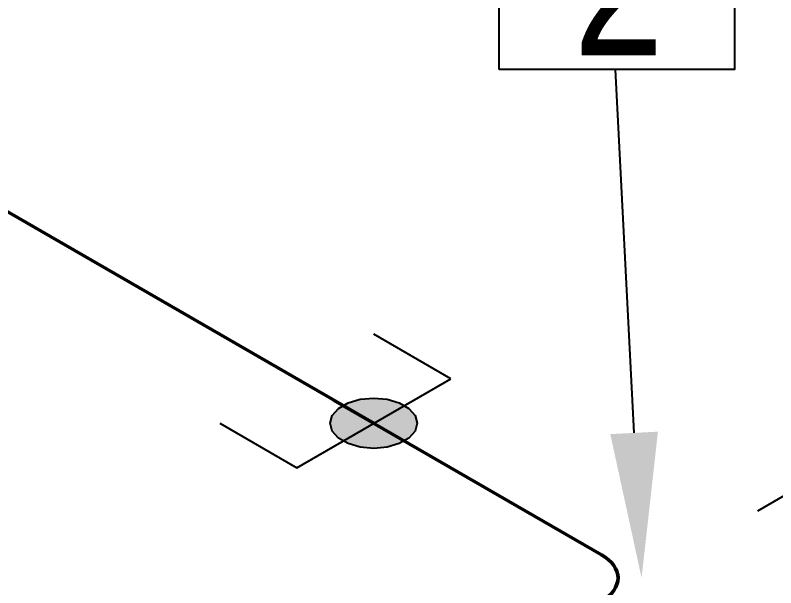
# Model space of a CAD drawing. Header units: millimetres. Extents: x 0 to 594, y 0 to 420.
# Drawn here: x 140.66 to 153.76, y 340.08 to 349.93 of the extents above; entities that cross this region are included whole.
import ezdxf
from ezdxf import colors
from ezdxf.entities.mleader import LeaderData, LeaderLine
from ezdxf.enums import TextEntityAlignment as Align
from ezdxf.math import Vec2, Vec3

# ---------------------------------------------------------------- set-up
doc = ezdxf.new("R2010")
doc.units = ezdxf.units.MM
doc.header["$LTSCALE"] = 0.25
for name, color, linetype in [('용접', 1, 'Continuous'), ('주석', 7, 'Continuous'), ('치수', 1, 'Continuous')]:
    doc.layers.add(name, color=color, linetype=linetype)
doc.layers.add('파이프 작은 보어', color=30, linetype='Continuous', lineweight=50)
doc.styles.add('AdskIsoAnnotation', font='arial.ttf', dxfattribs={"width": 0.8, "height": 1})
doc.styles.add('AdskIsoMetric', font='arial.ttf', dxfattribs={"width": 0.8, "height": 2.5})
doc.styles.add('AdskIsoMetric-30', font='arial.ttf', dxfattribs={"width": 0.8, "height": 2.5})
doc.styles.add('AdskIsoMetric30', font='arial.ttf', dxfattribs={"width": 0.8, "oblique": 30, "height": 2.5})
doc.styles.get("Standard").update_dxf_attribs({"font": 'arial.ttf'})
doc.dimstyles.new('AdskIsoMetric', dxfattribs={"dimtxt": 2.5, "dimasz": 2.5, "dimexe": 1, "dimexo": 2, "dimgap": 0.8, "dimtad": 1, "dimdec": 0, "dimrnd": 1, "dimzin": 0, "dimdsep": 46, "dimtxsty": 'AdskIsoMetric', "dimcen": 0, "dimclrt": 7, "dimadec": 0, "dimazin": 0, "dimtfac": 1, "dimtdec": 0, "dimtmove": 1, "dimatfit": 3, "dimfxl": 0, "dimfrac": 2, "dimtolj": 1, "dimtzin": 0, "dimarcsym": 0})

# ---------------------------------------------------------------- blocks, each defined once
blk = doc.blocks.new('*D72')
at = {"layer": 'Defpoints', "color": 0}
for p in [(143.521, 359.824), (130.531, 352.324), (151.45, 340.246)]:
    blk.add_point(p, dxfattribs=at)
at = {"layer": '치수', "color": 0, "lineweight": -2}
for p, q in [((132.531, 353.478), (144.521, 360.401)), ((162.275, 348.996), (145.687, 358.574)), ((153.45, 341.401), (165.44, 348.323))]:
    blk.add_line(p, q, dxfattribs=at)
at = {"layer": '치수', "color": 0}
for points in [[(145.895, 358.934), (145.478, 358.213), (143.521, 359.824)], [(162.484, 349.357), (162.067, 348.635), (164.44, 347.746)]]:
    blk.add_solid(points, dxfattribs=at)
at = {"layer": '치수', "color": 7, "insert": (156.226, 355.081), "char_height": 2.5, "attachment_point": 5, "rotation": 330, "style": 'AdskIsoMetric30'}
blk.add_mtext('\\A1;424', dxfattribs=at)
blk = doc.blocks.new('*D73')
at = {"layer": 'Defpoints', "color": 0}
for p in [(151.45, 340.246), (164.44, 332.746), (109.612, 316.091)]:
    blk.add_point(p, dxfattribs=at)
at = {"layer": '치수', "color": 0, "lineweight": -2}
for p, q in [((153.45, 339.091), (165.44, 332.169)), ((124.768, 309.841), (162.275, 331.496))]:
    blk.add_line(p, q, dxfattribs=at)
at = {"layer": '치수', "color": 0}
for points in [[(162.067, 331.857), (162.484, 331.135), (164.44, 332.746)], [(124.559, 310.202), (124.976, 309.48), (122.602, 308.591)]]:
    blk.add_solid(points, dxfattribs=at)
at = {"layer": '치수', "color": 7, "insert": (141.255, 321.977), "char_height": 2.5, "attachment_point": 5, "rotation": 30, "style": 'AdskIsoMetric-30'}
blk.add_mtext('\\A1;1034', dxfattribs=at)
blk = doc.blocks.new('엘보우-18-Iso2DSkew90')
at = {"color": 0, "linetype": 'ByBlock', "lineweight": -2, "extrusion": (0, 0.816497, 0.57735)}
for p, q in [((-0.691, 0.399), (-5.303, 3.062)), ((-5.303, -3.062), (-0.691, -0.399))]:
    blk.add_line(p, q, dxfattribs=at)
at = {"linetype": 'ByBlock'}
blk.add_ellipse((-1.382, 0), major_axis=(-0.977, 0), ratio=0.57735, start_param=2.356194, end_param=3.926991, dxfattribs=at)
blk = doc.blocks.new('SocketWeld-2-IsoLeft')
blk.add_hatch(color=256).paths.add_polyline_path([(0.04045, 0.01697), (0.0406, 0.0168), (0.04074, 0.01664), (0.04089, 0.01648), (0.04103, 0.01631), (0.04118, 0.01615), (0.04132, 0.01598), (0.04147, 0.01582), (0.04161, 0.01565), (0.04176, 0.01549), (0.0419, 0.01533), (0.04205, 0.01516), (0.04219, 0.015), (0.04234, 0.01483), (0.04248, 0.01467), (0.04262, 0.0145), (0.04277, 0.01434), (0.04291, 0.01418), (0.04306, 0.01401), (0.0432, 0.01385), (0.04335, 0.01368), (0.04349, 0.01352), (0.04364, 0.01335), (0.04378, 0.01319), (0.04393, 0.01303), (0.04407, 0.01286), (0.04422, 0.0127), (0.04436, 0.01253), (0.04451, 0.01237), (0.04465, 0.01221), (0.0448, 0.01204), (0.04494, 0.01188), (0.04509, 0.01171), (0.04523, 0.01155), (0.04538, 0.01138), (0.04552, 0.01122), (0.04567, 0.01106), (0.04581, 0.01089), (0.04596, 0.01073), (0.0461, 0.01056), (0.04625, 0.0104), (0.04639, 0.01023), (0.04654, 0.01007), (0.04668, 0.00991), (0.04683, 0.00974), (0.04697, 0.00958), (0.04712, 0.00941), (0.04726, 0.00925), (0.04741, 0.00908), (0.04755, 0.00892), (0.04755, 0.00892), (0.0476, 0.00874), (0.04765, 0.00856), (0.0477, 0.00837), (0.04775, 0.00819), (0.0478, 0.00801), (0.04785, 0.00783), (0.0479, 0.00765), (0.04795, 0.00746), (0.048, 0.00728), (0.04805, 0.0071), (0.0481, 0.00692), (0.04815, 0.00674), (0.0482, 0.00655), (0.04825, 0.00637), (0.0483, 0.00619), (0.04835, 0.00601), (0.0484, 0.00583), (0.04845, 0.00564), (0.0485, 0.00546), (0.04855, 0.00528), (0.0486, 0.0051), (0.04865, 0.00492), (0.0487, 0.00473), (0.04875, 0.00455), (0.0488, 0.00437), (0.04885, 0.00419), (0.0489, 0.00401), (0.04895, 0.00382), (0.049, 0.00364), (0.04905, 0.00346), (0.0491, 0.00328), (0.04915, 0.00309), (0.0492, 0.00291), (0.04925, 0.00273), (0.0493, 0.00255), (0.04935, 0.00237), (0.0494, 0.00218), (0.04945, 0.002), (0.0495, 0.00182), (0.04955, 0.00164), (0.0496, 0.00146), (0.04965, 0.00127), (0.0497, 0.00109), (0.04975, 0.00091), (0.0498, 0.00073), (0.04985, 0.00055), (0.0499, 0.00036), (0.04995, 0.00018), (0.05, 0), (0.05, 0), (0.04995, -0.00018), (0.0499, -0.00036), (0.04985, -0.00055), (0.0498, -0.00073), (0.04975, -0.00091), (0.0497, -0.00109), (0.04965, -0.00127), (0.0496, -0.00146), (0.04955, -0.00164), (0.0495, -0.00182), (0.04945, -0.002), (0.0494, -0.00218), (0.04935, -0.00237), (0.0493, -0.00255), (0.04925, -0.00273), (0.0492, -0.00291), (0.04915, -0.00309), (0.0491, -0.00328), (0.04905, -0.00346), (0.049, -0.00364), (0.04895, -0.00382), (0.0489, -0.00401), (0.04885, -0.00419), (0.0488, -0.00437), (0.04875, -0.00455), (0.0487, -0.00473), (0.04865, -0.00492), (0.0486, -0.0051), (0.04855, -0.00528), (0.0485, -0.00546), (0.04845, -0.00564), (0.0484, -0.00583), (0.04835, -0.00601), (0.0483, -0.00619), (0.04825, -0.00637), (0.0482, -0.00655), (0.04815, -0.00674), (0.0481, -0.00692), (0.04805, -0.0071), (0.048, -0.00728), (0.04795, -0.00746), (0.0479, -0.00765), (0.04785, -0.00783), (0.0478, -0.00801), (0.04775, -0.00819), (0.0477, -0.00837), (0.04765, -0.00856), (0.0476, -0.00874), (0.04755, -0.00892), (0.04755, -0.00892), (0.04741, -0.00908), (0.04726, -0.00925), (0.04712, -0.00941), (0.04697, -0.00958), (0.04683, -0.00974), (0.04668, -0.00991), (0.04654, -0.01007), (0.04639, -0.01023), (0.04625, -0.0104), (0.0461, -0.01056), (0.04596, -0.01073), (0.04581, -0.01089), (0.04567, -0.01106), (0.04552, -0.01122), (0.04538, -0.01138), (0.04523, -0.01155), (0.04509, -0.01171), (0.04494, -0.01188), (0.0448, -0.01204), (0.04465, -0.01221), (0.04451, -0.01237), (0.04436, -0.01253), (0.04422, -0.0127), (0.04407, -0.01286), (0.04393, -0.01303), (0.04378, -0.01319), (0.04364, -0.01335), (0.04349, -0.01352), (0.04335, -0.01368), (0.0432, -0.01385), (0.04306, -0.01401), (0.04291, -0.01418), (0.04277, -0.01434), (0.04262, -0.0145), (0.04248, -0.01467), (0.04234, -0.01483), (0.04219, -0.015), (0.04205, -0.01516), (0.0419, -0.01533), (0.04176, -0.01549), (0.04161, -0.01565), (0.04147, -0.01582), (0.04132, -0.01598), (0.04118, -0.01615), (0.04103, -0.01631), (0.04089, -0.01648), (0.04074, -0.01664), (0.0406, -0.0168), (0.04045, -0.01697), (0.04045, -0.01697), (0.04023, -0.0171), (0.04, -0.01723), (0.03977, -0.01736), (0.03955, -0.01749), (0.03932, -0.01762), (0.0391, -0.01775), (0.03887, -0.01788), (0.03864, -0.01801), (0.03842, -0.01814), (0.03819, -0.01827), (0.03797, -0.0184), (0.03774, -0.01853), (0.03752, -0.01866), (0.03729, -0.01879), (0.03706, -0.01892), (0.03684, -0.01905), (0.03661, -0.01918), (0.03639, -0.01931), (0.03616, -0.01944), (0.03594, -0.01957), (0.03571, -0.0197), (0.03548, -0.01984), (0.03526, -0.01997), (0.03503, -0.0201), (0.03481, -0.02023), (0.03458, -0.02036), (0.03436, -0.02049), (0.03413, -0.02062), (0.0339, -0.02075), (0.03368, -0.02088), (0.03345, -0.02101), (0.03323, -0.02114), (0.033, -0.02127), (0.03278, -0.0214), (0.03255, -0.02153), (0.03232, -0.02166), (0.0321, -0.02179), (0.03187, -0.02192), (0.03165, -0.02205), (0.03142, -0.02218), (0.0312, -0.02231), (0.03097, -0.02244), (0.03074, -0.02257), (0.03052, -0.0227), (0.03029, -0.02283), (0.03007, -0.02296), (0.02984, -0.02309), (0.02962, -0.02322), (0.02939, -0.02335), (0.02939, -0.02335), (0.0291, -0.02344), (0.02882, -0.02352), (0.02854, -0.02361), (0.02825, -0.02369), (0.02797, -0.02377), (0.02768, -0.02386), (0.0274, -0.02394), (0.02711, -0.02402), (0.02683, -0.02411), (0.02654, -0.02419), (0.02626, -0.02427), (0.02598, -0.02436), (0.02569, -0.02444), (0.02541, -0.02453), (0.02512, -0.02461), (0.02484, -0.02469), (0.02455, -0.02478), (0.02427, -0.02486), (0.02398, -0.02494), (0.0237, -0.02503), (0.02342, -0.02511), (0.02313, -0.0252), (0.02285, -0.02528), (0.02256, -0.02536), (0.02228, -0.02545), (0.02199, -0.02553), (0.02171, -0.02561), (0.02142, -0.0257), (0.02114, -0.02578), (0.02086, -0.02586), (0.02057, -0.02595), (0.02029, -0.02603), (0.02, -0.02612), (0.01972, -0.0262), (0.01943, -0.02628), (0.01915, -0.02637), (0.01886, -0.02645), (0.01858, -0.02653), (0.0183, -0.02662), (0.01801, -0.0267), (0.01773, -0.02679), (0.01744, -0.02687), (0.01716, -0.02695), (0.01687, -0.02704), (0.01659, -0.02712), (0.0163, -0.0272), (0.01602, -0.02729), (0.01574, -0.02737), (0.01545, -0.02745), (0.01545, -0.02745), (0.01514, -0.02748), (0.01482, -0.02751), (0.0145, -0.02754), (0.01419, -0.02757), (0.01387, -0.0276), (0.01356, -0.02763), (0.01324, -0.02766), (0.01293, -0.02769), (0.01261, -0.02771), (0.0123, -0.02774), (0.01198, -0.02777), (0.01167, -0.0278), (0.01135, -0.02783), (0.01104, -0.02786), (0.01072, -0.02789), (0.01041, -0.02792), (0.01009, -0.02794), (0.00978, -0.02797), (0.00946, -0.028), (0.00914, -0.02803), (0.00883, -0.02806), (0.00851, -0.02809), (0.0082, -0.02812), (0.00788, -0.02815), (0.00757, -0.02818), (0.00725, -0.0282), (0.00694, -0.02823), (0.00662, -0.02826), (0.00631, -0.02829), (0.00599, -0.02832), (0.00568, -0.02835), (0.00536, -0.02838), (0.00505, -0.02841), (0.00473, -0.02844), (0.00441, -0.02846), (0.0041, -0.02849), (0.00378, -0.02852), (0.00347, -0.02855), (0.00315, -0.02858), (0.00284, -0.02861), (0.00252, -0.02864), (0.00221, -0.02867), (0.00189, -0.02869), (0.00158, -0.02872), (0.00126, -0.02875), (0.00095, -0.02878), (0.00063, -0.02881), (0.00032, -0.02884), (0, -0.02887), (0, -0.02887), (-0.00032, -0.02884), (-0.00063, -0.02881), (-0.00095, -0.02878), (-0.00126, -0.02875), (-0.00158, -0.02872), (-0.00189, -0.02869), (-0.00221, -0.02867), (-0.00252, -0.02864), (-0.00284, -0.02861), (-0.00315, -0.02858), (-0.00347, -0.02855), (-0.00378, -0.02852), (-0.0041, -0.02849), (-0.00441, -0.02846), (-0.00473, -0.02844), (-0.00505, -0.02841), (-0.00536, -0.02838), (-0.00568, -0.02835), (-0.00599, -0.02832), (-0.00631, -0.02829), (-0.00662, -0.02826), (-0.00694, -0.02823), (-0.00725, -0.0282), (-0.00757, -0.02818), (-0.00788, -0.02815), (-0.0082, -0.02812), (-0.00851, -0.02809), (-0.00883, -0.02806), (-0.00914, -0.02803), (-0.00946, -0.028), (-0.00978, -0.02797), (-0.01009, -0.02794), (-0.01041, -0.02792), (-0.01072, -0.02789), (-0.01104, -0.02786), (-0.01135, -0.02783), (-0.01167, -0.0278), (-0.01198, -0.02777), (-0.0123, -0.02774), (-0.01261, -0.02771), (-0.01293, -0.02769), (-0.01324, -0.02766), (-0.01356, -0.02763), (-0.01387, -0.0276), (-0.01419, -0.02757), (-0.0145, -0.02754), (-0.01482, -0.02751), (-0.01514, -0.02748), (-0.01545, -0.02745), (-0.01545, -0.02745), (-0.01574, -0.02737), (-0.01602, -0.02729), (-0.0163, -0.0272), (-0.01659, -0.02712), (-0.01687, -0.02704), (-0.01716, -0.02695), (-0.01744, -0.02687), (-0.01773, -0.02679), (-0.01801, -0.0267), (-0.0183, -0.02662), (-0.01858, -0.02653), (-0.01886, -0.02645), (-0.01915, -0.02637), (-0.01943, -0.02628), (-0.01972, -0.0262), (-0.02, -0.02612), (-0.02029, -0.02603), (-0.02057, -0.02595), (-0.02086, -0.02586), (-0.02114, -0.02578), (-0.02142, -0.0257), (-0.02171, -0.02561), (-0.02199, -0.02553), (-0.02228, -0.02545), (-0.02256, -0.02536), (-0.02285, -0.02528), (-0.02313, -0.0252), (-0.02342, -0.02511), (-0.0237, -0.02503), (-0.02398, -0.02494), (-0.02427, -0.02486), (-0.02455, -0.02478), (-0.02484, -0.02469), (-0.02512, -0.02461), (-0.02541, -0.02453), (-0.02569, -0.02444), (-0.02598, -0.02436), (-0.02626, -0.02427), (-0.02654, -0.02419), (-0.02683, -0.02411), (-0.02711, -0.02402), (-0.0274, -0.02394), (-0.02768, -0.02386), (-0.02797, -0.02377), (-0.02825, -0.02369), (-0.02854, -0.02361), (-0.02882, -0.02352), (-0.0291, -0.02344), (-0.02939, -0.02335), (-0.02939, -0.02335), (-0.02962, -0.02322), (-0.02984, -0.02309), (-0.03007, -0.02296), (-0.03029, -0.02283), (-0.03052, -0.0227), (-0.03074, -0.02257), (-0.03097, -0.02244), (-0.0312, -0.02231), (-0.03142, -0.02218), (-0.03165, -0.02205), (-0.03187, -0.02192), (-0.0321, -0.02179), (-0.03232, -0.02166), (-0.03255, -0.02153), (-0.03278, -0.0214), (-0.033, -0.02127), (-0.03323, -0.02114), (-0.03345, -0.02101), (-0.03368, -0.02088), (-0.0339, -0.02075), (-0.03413, -0.02062), (-0.03436, -0.02049), (-0.03458, -0.02036), (-0.03481, -0.02023), (-0.03503, -0.0201), (-0.03526, -0.01997), (-0.03548, -0.01984), (-0.03571, -0.0197), (-0.03594, -0.01957), (-0.03616, -0.01944), (-0.03639, -0.01931), (-0.03661, -0.01918), (-0.03684, -0.01905), (-0.03706, -0.01892), (-0.03729, -0.01879), (-0.03752, -0.01866), (-0.03774, -0.01853), (-0.03797, -0.0184), (-0.03819, -0.01827), (-0.03842, -0.01814), (-0.03864, -0.01801), (-0.03887, -0.01788), (-0.0391, -0.01775), (-0.03932, -0.01762), (-0.03955, -0.01749), (-0.03977, -0.01736), (-0.04, -0.01723), (-0.04023, -0.0171), (-0.04045, -0.01697), (-0.04045, -0.01697), (-0.0406, -0.0168), (-0.04074, -0.01664), (-0.04089, -0.01648), (-0.04103, -0.01631), (-0.04118, -0.01615), (-0.04132, -0.01598), (-0.04147, -0.01582), (-0.04161, -0.01565), (-0.04176, -0.01549), (-0.0419, -0.01533), (-0.04205, -0.01516), (-0.04219, -0.015), (-0.04234, -0.01483), (-0.04248, -0.01467), (-0.04262, -0.0145), (-0.04277, -0.01434), (-0.04291, -0.01418), (-0.04306, -0.01401), (-0.0432, -0.01385), (-0.04335, -0.01368), (-0.04349, -0.01352), (-0.04364, -0.01335), (-0.04378, -0.01319), (-0.04393, -0.01303), (-0.04407, -0.01286), (-0.04422, -0.0127), (-0.04436, -0.01253), (-0.04451, -0.01237), (-0.04465, -0.01221), (-0.0448, -0.01204), (-0.04494, -0.01188), (-0.04509, -0.01171), (-0.04523, -0.01155), (-0.04538, -0.01138), (-0.04552, -0.01122), (-0.04567, -0.01106), (-0.04581, -0.01089), (-0.04596, -0.01073), (-0.0461, -0.01056), (-0.04625, -0.0104), (-0.04639, -0.01023), (-0.04654, -0.01007), (-0.04668, -0.00991), (-0.04683, -0.00974), (-0.04697, -0.00958), (-0.04712, -0.00941), (-0.04726, -0.00925), (-0.04741, -0.00908), (-0.04755, -0.00892), (-0.04755, -0.00892), (-0.0476, -0.00874), (-0.04765, -0.00856), (-0.0477, -0.00837), (-0.04775, -0.00819), (-0.0478, -0.00801), (-0.04785, -0.00783), (-0.0479, -0.00765), (-0.04795, -0.00746), (-0.048, -0.00728), (-0.04805, -0.0071), (-0.0481, -0.00692), (-0.04815, -0.00674), (-0.0482, -0.00655), (-0.04825, -0.00637), (-0.0483, -0.00619), (-0.04835, -0.00601), (-0.0484, -0.00583), (-0.04845, -0.00564), (-0.0485, -0.00546), (-0.04855, -0.00528), (-0.0486, -0.0051), (-0.04865, -0.00492), (-0.0487, -0.00473), (-0.04875, -0.00455), (-0.0488, -0.00437), (-0.04885, -0.00419), (-0.0489, -0.00401), (-0.04895, -0.00382), (-0.049, -0.00364), (-0.04905, -0.00346), (-0.0491, -0.00328), (-0.04915, -0.00309), (-0.0492, -0.00291), (-0.04925, -0.00273), (-0.0493, -0.00255), (-0.04935, -0.00237), (-0.0494, -0.00218), (-0.04945, -0.002), (-0.0495, -0.00182), (-0.04955, -0.00164), (-0.0496, -0.00146), (-0.04965, -0.00127), (-0.0497, -0.00109), (-0.04975, -0.00091), (-0.0498, -0.00073), (-0.04985, -0.00055), (-0.0499, -0.00036), (-0.04995, -0.00018), (-0.05, 0), (-0.05, 0), (-0.04995, 0.00018), (-0.0499, 0.00036), (-0.04985, 0.00055), (-0.0498, 0.00073), (-0.04975, 0.00091), (-0.0497, 0.00109), (-0.04965, 0.00127), (-0.0496, 0.00146), (-0.04955, 0.00164), (-0.0495, 0.00182), (-0.04945, 0.002), (-0.0494, 0.00218), (-0.04935, 0.00237), (-0.0493, 0.00255), (-0.04925, 0.00273), (-0.0492, 0.00291), (-0.04915, 0.00309), (-0.0491, 0.00328), (-0.04905, 0.00346), (-0.049, 0.00364), (-0.04895, 0.00382), (-0.0489, 0.00401), (-0.04885, 0.00419), (-0.0488, 0.00437), (-0.04875, 0.00455), (-0.0487, 0.00473), (-0.04865, 0.00492), (-0.0486, 0.0051), (-0.04855, 0.00528), (-0.0485, 0.00546), (-0.04845, 0.00564), (-0.0484, 0.00583), (-0.04835, 0.00601), (-0.0483, 0.00619), (-0.04825, 0.00637), (-0.0482, 0.00655), (-0.04815, 0.00674), (-0.0481, 0.00692), (-0.04805, 0.0071), (-0.048, 0.00728), (-0.04795, 0.00746), (-0.0479, 0.00765), (-0.04785, 0.00783), (-0.0478, 0.00801), (-0.04775, 0.00819), (-0.0477, 0.00837), (-0.04765, 0.00856), (-0.0476, 0.00874), (-0.04755, 0.00892), (-0.04755, 0.00892), (-0.04741, 0.00908), (-0.04726, 0.00925), (-0.04712, 0.00941), (-0.04697, 0.00958), (-0.04683, 0.00974), (-0.04668, 0.00991), (-0.04654, 0.01007), (-0.04639, 0.01023), (-0.04625, 0.0104), (-0.0461, 0.01056), (-0.04596, 0.01073), (-0.04581, 0.01089), (-0.04567, 0.01106), (-0.04552, 0.01122), (-0.04538, 0.01138), (-0.04523, 0.01155), (-0.04509, 0.01171), (-0.04494, 0.01188), (-0.0448, 0.01204), (-0.04465, 0.01221), (-0.04451, 0.01237), (-0.04436, 0.01253), (-0.04422, 0.0127), (-0.04407, 0.01286), (-0.04393, 0.01303), (-0.04378, 0.01319), (-0.04364, 0.01335), (-0.04349, 0.01352), (-0.04335, 0.01368), (-0.0432, 0.01385), (-0.04306, 0.01401), (-0.04291, 0.01418), (-0.04277, 0.01434), (-0.04262, 0.0145), (-0.04248, 0.01467), (-0.04234, 0.01483), (-0.04219, 0.015), (-0.04205, 0.01516), (-0.0419, 0.01533), (-0.04176, 0.01549), (-0.04161, 0.01565), (-0.04147, 0.01582), (-0.04132, 0.01598), (-0.04118, 0.01615), (-0.04103, 0.01631), (-0.04089, 0.01648), (-0.04074, 0.01664), (-0.0406, 0.0168), (-0.04045, 0.01697), (-0.04045, 0.01697), (-0.04023, 0.0171), (-0.04, 0.01723), (-0.03977, 0.01736), (-0.03955, 0.01749), (-0.03932, 0.01762), (-0.0391, 0.01775), (-0.03887, 0.01788), (-0.03864, 0.01801), (-0.03842, 0.01814), (-0.03819, 0.01827), (-0.03797, 0.0184), (-0.03774, 0.01853), (-0.03752, 0.01866), (-0.03729, 0.01879), (-0.03706, 0.01892), (-0.03684, 0.01905), (-0.03661, 0.01918), (-0.03639, 0.01931), (-0.03616, 0.01944), (-0.03594, 0.01957), (-0.03571, 0.0197), (-0.03548, 0.01984), (-0.03526, 0.01997), (-0.03503, 0.0201), (-0.03481, 0.02023), (-0.03458, 0.02036), (-0.03436, 0.02049), (-0.03413, 0.02062), (-0.0339, 0.02075), (-0.03368, 0.02088), (-0.03345, 0.02101), (-0.03323, 0.02114), (-0.033, 0.02127), (-0.03278, 0.0214), (-0.03255, 0.02153), (-0.03232, 0.02166), (-0.0321, 0.02179), (-0.03187, 0.02192), (-0.03165, 0.02205), (-0.03142, 0.02218), (-0.0312, 0.02231), (-0.03097, 0.02244), (-0.03074, 0.02257), (-0.03052, 0.0227), (-0.03029, 0.02283), (-0.03007, 0.02296), (-0.02984, 0.02309), (-0.02962, 0.02322), (-0.02939, 0.02335), (-0.02939, 0.02335), (-0.0291, 0.02344), (-0.02882, 0.02352), (-0.02854, 0.02361), (-0.02825, 0.02369), (-0.02797, 0.02377), (-0.02768, 0.02386), (-0.0274, 0.02394), (-0.02711, 0.02402), (-0.02683, 0.02411), (-0.02654, 0.02419), (-0.02626, 0.02427), (-0.02598, 0.02436), (-0.02569, 0.02444), (-0.02541, 0.02453), (-0.02512, 0.02461), (-0.02484, 0.02469), (-0.02455, 0.02478), (-0.02427, 0.02486), (-0.02398, 0.02494), (-0.0237, 0.02503), (-0.02342, 0.02511), (-0.02313, 0.0252), (-0.02285, 0.02528), (-0.02256, 0.02536), (-0.02228, 0.02545), (-0.02199, 0.02553), (-0.02171, 0.02561), (-0.02142, 0.0257), (-0.02114, 0.02578), (-0.02086, 0.02586), (-0.02057, 0.02595), (-0.02029, 0.02603), (-0.02, 0.02612), (-0.01972, 0.0262), (-0.01943, 0.02628), (-0.01915, 0.02637), (-0.01886, 0.02645), (-0.01858, 0.02653), (-0.0183, 0.02662), (-0.01801, 0.0267), (-0.01773, 0.02679), (-0.01744, 0.02687), (-0.01716, 0.02695), (-0.01687, 0.02704), (-0.01659, 0.02712), (-0.0163, 0.0272), (-0.01602, 0.02729), (-0.01574, 0.02737), (-0.01545, 0.02745), (-0.01545, 0.02745), (-0.01514, 0.02748), (-0.01482, 0.02751), (-0.0145, 0.02754), (-0.01419, 0.02757), (-0.01387, 0.0276), (-0.01356, 0.02763), (-0.01324, 0.02766), (-0.01293, 0.02769), (-0.01261, 0.02771), (-0.0123, 0.02774), (-0.01198, 0.02777), (-0.01167, 0.0278), (-0.01135, 0.02783), (-0.01104, 0.02786), (-0.01072, 0.02789), (-0.01041, 0.02792), (-0.01009, 0.02794), (-0.00978, 0.02797), (-0.00946, 0.028), (-0.00914, 0.02803), (-0.00883, 0.02806), (-0.00851, 0.02809), (-0.0082, 0.02812), (-0.00788, 0.02815), (-0.00757, 0.02818), (-0.00725, 0.0282), (-0.00694, 0.02823), (-0.00662, 0.02826), (-0.00631, 0.02829), (-0.00599, 0.02832), (-0.00568, 0.02835), (-0.00536, 0.02838), (-0.00505, 0.02841), (-0.00473, 0.02844), (-0.00441, 0.02846), (-0.0041, 0.02849), (-0.00378, 0.02852), (-0.00347, 0.02855), (-0.00315, 0.02858), (-0.00284, 0.02861), (-0.00252, 0.02864), (-0.00221, 0.02867), (-0.00189, 0.02869), (-0.00158, 0.02872), (-0.00126, 0.02875), (-0.00095, 0.02878), (-0.00063, 0.02881), (-0.00032, 0.02884), (0, 0.02887), (0, 0.02887), (0.00032, 0.02884), (0.00063, 0.02881), (0.00095, 0.02878), (0.00126, 0.02875), (0.00158, 0.02872), (0.00189, 0.02869), (0.00221, 0.02867), (0.00252, 0.02864), (0.00284, 0.02861), (0.00315, 0.02858), (0.00347, 0.02855), (0.00378, 0.02852), (0.0041, 0.02849), (0.00441, 0.02846), (0.00473, 0.02844), (0.00505, 0.02841), (0.00536, 0.02838), (0.00568, 0.02835), (0.00599, 0.02832), (0.00631, 0.02829), (0.00662, 0.02826), (0.00694, 0.02823), (0.00725, 0.0282), (0.00757, 0.02818), (0.00788, 0.02815), (0.0082, 0.02812), (0.00851, 0.02809), (0.00883, 0.02806), (0.00914, 0.02803), (0.00946, 0.028), (0.00978, 0.02797), (0.01009, 0.02794), (0.01041, 0.02792), (0.01072, 0.02789), (0.01104, 0.02786), (0.01135, 0.02783), (0.01167, 0.0278), (0.01198, 0.02777), (0.0123, 0.02774), (0.01261, 0.02771), (0.01293, 0.02769), (0.01324, 0.02766), (0.01356, 0.02763), (0.01387, 0.0276), (0.01419, 0.02757), (0.0145, 0.02754), (0.01482, 0.02751), (0.01514, 0.02748), (0.01545, 0.02745), (0.01545, 0.02745), (0.01574, 0.02737), (0.01602, 0.02729), (0.0163, 0.0272), (0.01659, 0.02712), (0.01687, 0.02704), (0.01716, 0.02695), (0.01744, 0.02687), (0.01773, 0.02679), (0.01801, 0.0267), (0.0183, 0.02662), (0.01858, 0.02653), (0.01886, 0.02645), (0.01915, 0.02637), (0.01943, 0.02628), (0.01972, 0.0262), (0.02, 0.02612), (0.02029, 0.02603), (0.02057, 0.02595), (0.02086, 0.02586), (0.02114, 0.02578), (0.02142, 0.0257), (0.02171, 0.02561), (0.02199, 0.02553), (0.02228, 0.02545), (0.02256, 0.02536), (0.02285, 0.02528), (0.02313, 0.0252), (0.02342, 0.02511), (0.0237, 0.02503), (0.02398, 0.02494), (0.02427, 0.02486), (0.02455, 0.02478), (0.02484, 0.02469), (0.02512, 0.02461), (0.02541, 0.02453), (0.02569, 0.02444), (0.02598, 0.02436), (0.02626, 0.02427), (0.02654, 0.02419), (0.02683, 0.02411), (0.02711, 0.02402), (0.0274, 0.02394), (0.02768, 0.02386), (0.02797, 0.02377), (0.02825, 0.02369), (0.02854, 0.02361), (0.02882, 0.02352), (0.0291, 0.02344), (0.02939, 0.02335), (0.02939, 0.02335), (0.02962, 0.02322), (0.02984, 0.02309), (0.03007, 0.02296), (0.03029, 0.02283), (0.03052, 0.0227), (0.03074, 0.02257), (0.03097, 0.02244), (0.0312, 0.02231), (0.03142, 0.02218), (0.03165, 0.02205), (0.03187, 0.02192), (0.0321, 0.02179), (0.03232, 0.02166), (0.03255, 0.02153), (0.03278, 0.0214), (0.033, 0.02127), (0.03323, 0.02114), (0.03345, 0.02101), (0.03368, 0.02088), (0.0339, 0.02075), (0.03413, 0.02062), (0.03436, 0.02049), (0.03458, 0.02036), (0.03481, 0.02023), (0.03503, 0.0201), (0.03526, 0.01997), (0.03548, 0.01984), (0.03571, 0.0197), (0.03594, 0.01957), (0.03616, 0.01944), (0.03639, 0.01931), (0.03661, 0.01918), (0.03684, 0.01905), (0.03706, 0.01892), (0.03729, 0.01879), (0.03752, 0.01866), (0.03774, 0.01853), (0.03797, 0.0184), (0.03819, 0.01827), (0.03842, 0.01814), (0.03864, 0.01801), (0.03887, 0.01788), (0.0391, 0.01775), (0.03932, 0.01762), (0.03955, 0.01749), (0.03977, 0.01736), (0.04, 0.01723), (0.04023, 0.0171)], flags=0)
at = {"color": 0, "linetype": 'ByBlock', "lineweight": -2, "extrusion": (0, -0.816497, -0.57735)}
for p, q in [((0.08839, 0.05103), (0, 0.10206)), ((-0.08839, -0.05103), (0.08839, 0.05103)), ((-0.02939, 0.02335), (-0.01545, 0.02745)), ((-0.01545, 0.02745), (0, 0.02887)), ((0, 0.02887), (0.01545, 0.02745)), ((0.01545, 0.02745), (0.02939, 0.02335)), ((-0.04045, 0.01697), (-0.02939, 0.02335)), ((0.02939, 0.02335), (0.04045, 0.01697)), ((-0.05, 0), (-0.04755, 0.00892)), ((-0.04755, 0.00892), (-0.04045, 0.01697)), ((0.04045, 0.01697), (0.04755, 0.00892)), ((0.04755, 0.00892), (0.05, 0)), ((-0.17678, 0), (-0.08839, -0.05103)), ((-0.04755, -0.00892), (-0.05, 0)), ((0.05, 0), (0.04755, -0.00892)), ((-0.04045, -0.01697), (-0.04755, -0.00892)), ((-0.02939, -0.02335), (-0.04045, -0.01697)), ((0.04045, -0.01697), (0.02939, -0.02335)), ((0.04755, -0.00892), (0.04045, -0.01697)), ((-0.01545, -0.02745), (-0.02939, -0.02335)), ((0.02939, -0.02335), (0.01545, -0.02745)), ((0, -0.02887), (-0.01545, -0.02745)), ((0.01545, -0.02745), (0, -0.02887))]:
    blk.add_line(p, q, dxfattribs=at)
blk = doc.blocks.new('AnnoRect')
at = {"color": 0, "linetype": 'ByBlock', "lineweight": -2}
blk.add_wipeout([(-0.8095, -0.6), (-0.8095, 0.6), (0.8095, 0.6), (0.8095, -0.6)], dxfattribs=at)
blk.add_lwpolyline([(-0.8095, -0.6), (-0.8095, 0.6), (0.8095, 0.6), (0.8095, -0.6)], close=True, dxfattribs=at)
at = {"color": 0, "linetype": 'ByBlock', "lineweight": -2, "style": 'AdskIsoAnnotation', "width": 0.8}
blk.add_attdef('XX', text='', height=1, dxfattribs=at).set_placement((0, 0), align=Align.MIDDLE_CENTER)

msp = doc.modelspace()

# ---------------------------------------------------------------- linework, layer by layer
at = {"layer": '파이프 작은 보어'}
msp.add_lwpolyline([(146.8378, 342.9089), (135.1434, 349.6607)], dxfattribs=at)

# ---------------------------------------------------------------- block references
at = {"layer": '용접', "xscale": 15, "yscale": 15, "zscale": 15, "rotation": 1.026510029107948e-08}
msp.add_blockref('SocketWeld-2-IsoLeft', (146.8378, 342.9089), dxfattribs=at)
at = {"layer": '파이프 작은 보어'}
msp.add_blockref('엘보우-18-Iso2DSkew90', (151.4501, 340.246), dxfattribs=at)

# ---------------------------------------------------------------- dimensions: what is measured, and where the dimension line sits
at = {"layer": '치수'}
for base, p1, p2, angle, text, override, picture, middle in [((143.5215, 359.8236), (151.4501, 340.246), (130.5311, 352.3236), 150, '424', {"dimtad": 0, "dimlfac": 17.541624, "dimtxsty": 'AdskIsoMetric30', "dimse1": 0, "dimse2": 0, "dimsd1": 0, "dimsd2": 0, "dimtmove": 1}, '*D72', (156.226, 355.0809)), ((164.4405, 332.746), (109.6121, 316.0908), (151.4501, 340.246), 30, '1034', {"dimtad": 0, "dimlfac": 21.411124, "dimtxsty": 'AdskIsoMetric-30', "dimse1": 1, "dimse2": 0, "dimsd1": 0, "dimsd2": 0, "dimtmove": 1}, '*D73', (141.2552, 321.9768))]:
    dim = msp.add_linear_dim(base=base, p1=p1, p2=p2, angle=angle, text=text, dimstyle='AdskIsoMetric', override=override, dxfattribs=at)
    dim.commit()
    dim.dimension.update_dxf_attribs({"geometry": picture, "text_midpoint": middle, "dimtype": 160})

# ---------------------------------------------------------------- leaders
at = {"layer": '주석'}
ml = msp.add_multileader_mtext('Standard', dxfattribs=at)
ml.set_content('')
ml.set_leader_properties()
ml.build(insert=Vec2(0, 0))
ml.multileader.update_dxf_attribs({"dogleg_length": 0, "arrow_head_size": 2.5})
ctx = ml.context
ctx.base_point, ctx.arrow_head_size = Vec3(151, 349), 2.5
notes = []
notes.append((ctx, [(0, (1, 1, 0), (151, 349), (-1, 0), 0, [(0, [(151.4501, 340.246)], 0, [])])]))
ctx.mtext, ml.multileader.dxf.content_type = None, 0
for ctx, leaders in notes:
    for number, flags, end, landing, length, lines in leaders:
        leader = LeaderData()
        leader.index, (leader.has_last_leader_line, leader.has_dogleg_vector, leader.attachment_direction) = number, flags
        leader.last_leader_point, leader.dogleg_vector, leader.dogleg_length = Vec3(end), Vec3(landing), length
        for number, points, colour, breaks in lines:
            line = LeaderLine()
            line.index, line.vertices, line.color, line.breaks = number, Vec3.list(points), colors.encode_raw_color(colour), breaks
            leader.lines.append(line)
        ctx.leaders.append(leader)

# ---------------------------------------------------------------- next in the draw order: block references
ref = msp.add_blockref('AnnoRect', (151.0238, 350.5), dxfattribs=dict(at, xscale=2.5, yscale=2.5, zscale=2.5))
ref.add_attrib('XX_001', '2', (150.2796, 349.2449), dxfattribs={"layer": '0', "color": 0, "linetype": 'ByBlock', "lineweight": -2, "height": 2.5, "style": 'AdskIsoAnnotation', "width": 0.8})

doc.saveas('drawing.dxf')
